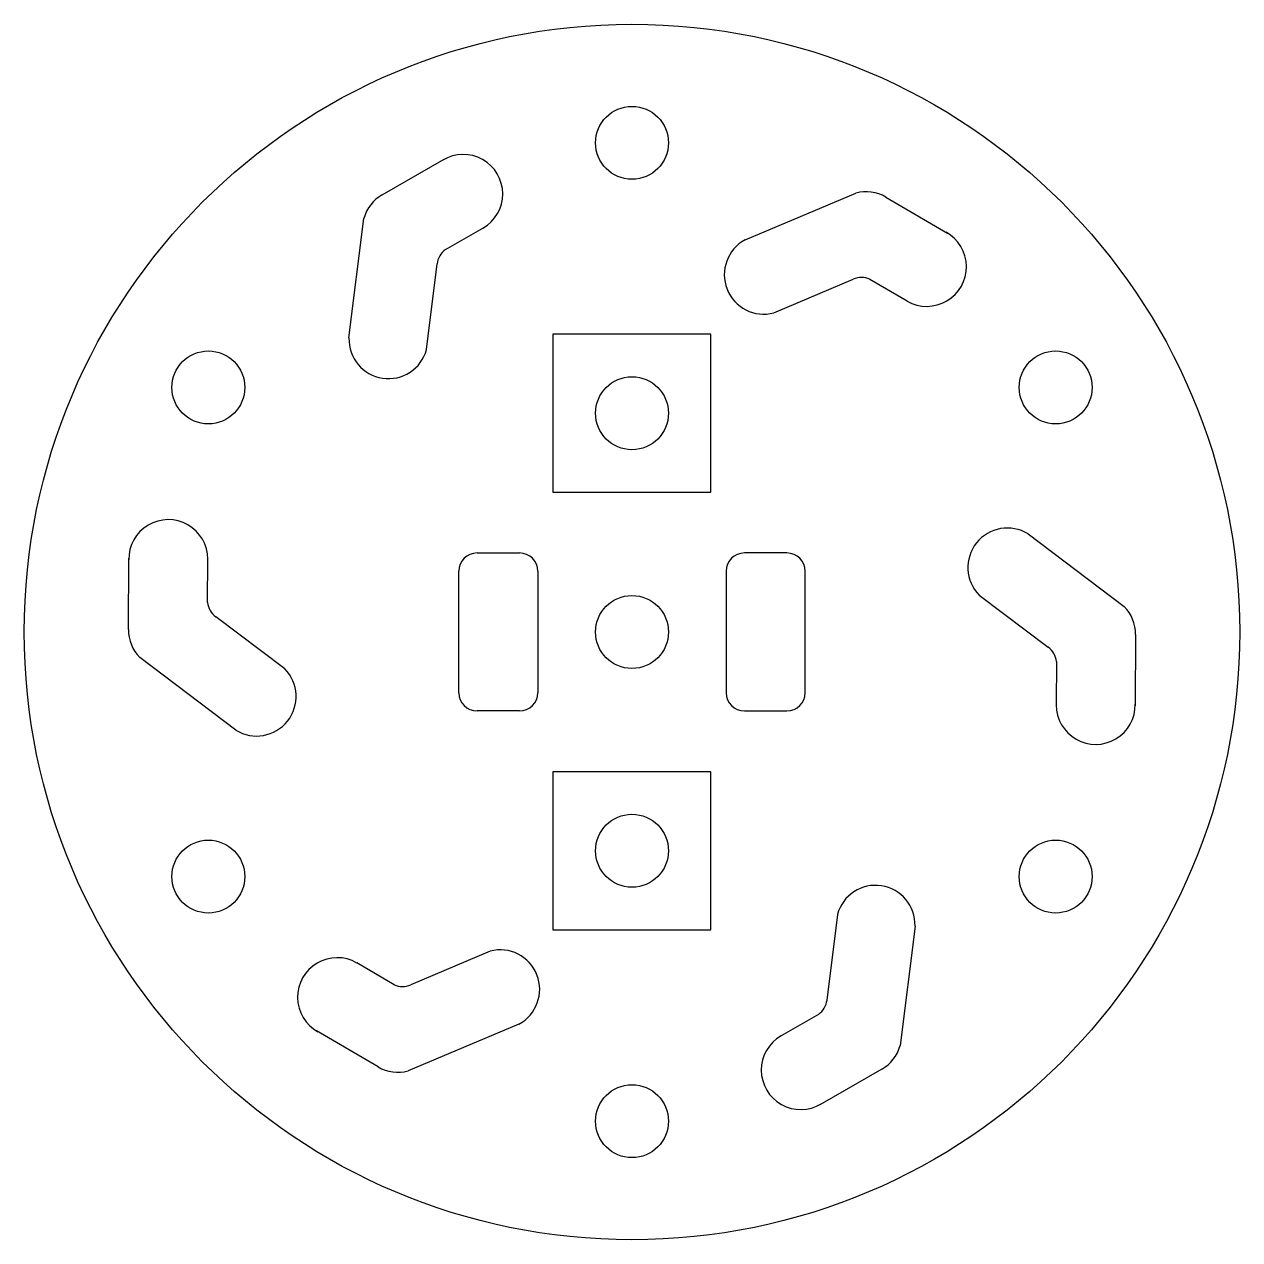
# Model space of a CAD drawing. Header units: millimetres. Extents: x 189.9 to 239.9, y 215 to 265.
import ezdxf

# ---------------------------------------------------------------- set-up
doc = ezdxf.new("R2010")
doc.units = ezdxf.units.MM
doc.layers.add('Default', color=7, linetype='Continuous')

# ---------------------------------------------------------------- blocks, each defined once
blk = doc.blocks.new('SE1')
at = {"layer": 'Default', "color": 7, "linetype": 'Continuous'}
for p, q in [((219.561, 256.115), (224.12, 258.043)), ((225.352, 257.875), (227.887, 256.395)), ((220.744, 253.112), (224.011, 254.502)), ((224.69, 254.498), (226.228, 253.601))]:
    blk.add_line(p, q, dxfattribs=at)
for centre, radius, start, end in [((224.533, 256.471), 1.625, 59.7231, 104.7231), ((220.331, 254.684), 1.625, 118.2647, 284.7231), ((227.043, 255.006), 1.625, 239.8795, 61.1285), ((224.346, 253.714), 0.857, 66.3137, 113.042)]:
    blk.add_arc(centre, radius, start, end, dxfattribs=at)
blk = doc.blocks.new('SE2')
at = {"layer": 'Default', "color": 7, "linetype": 'Continuous'}
for p, q in [((204.636, 257.975), (207.184, 259.43)), ((203.264, 252.08), (203.874, 256.992)), ((207.229, 255.713), (208.775, 256.596)), ((206.456, 251.603), (206.886, 255.127))]:
    blk.add_line(p, q, dxfattribs=at)
for centre, radius, start, end in [((207.966, 258.005), 1.625, 299.8795, 121.1285), ((205.442, 256.564), 1.625, 119.7231, 164.7231), ((207.736, 255.023), 0.857, 126.3137, 173.042), ((204.888, 252.031), 1.625, 178.2647, 344.7231)]:
    blk.add_arc(centre, radius, start, end, dxfattribs=at)
blk = doc.blocks.new('SE3')
at = {"layer": 'Default', "color": 7, "linetype": 'Continuous'}
for p, q in [((194.191, 240.084), (194.205, 243.018)), ((197.446, 241.199), (197.455, 242.979)), ((200.619, 238.474), (197.783, 240.608)), ((198.61, 235.948), (194.661, 238.933))]:
    blk.add_line(p, q, dxfattribs=at)
for centre, radius, start, end in [((195.83, 242.982), 1.625, 359.8795, 181.1285), ((198.298, 241.293), 0.857, 186.3137, 233.042), ((195.816, 240.076), 1.625, 179.7231, 224.7231), ((199.465, 237.33), 1.625, 238.2647, 44.7231)]:
    blk.add_arc(centre, radius, start, end, dxfattribs=at)
blk = doc.blocks.new('SE4')
at = {"layer": 'Default', "color": 7, "linetype": 'Continuous'}
for p, q in [((209.071, 226.855), (205.804, 225.466)), ((205.125, 225.469), (203.587, 226.367)), ((204.462, 222.093), (201.928, 223.572)), ((210.253, 223.852), (205.695, 221.924))]:
    blk.add_line(p, q, dxfattribs=at)
for centre, radius, start, end in [((202.772, 224.961), 1.625, 59.8795, 241.1285), ((209.484, 225.283), 1.625, 298.2647, 104.7231), ((205.469, 226.254), 0.857, 246.3137, 293.042), ((205.282, 223.496), 1.625, 239.7231, 284.7231)]:
    blk.add_arc(centre, radius, start, end, dxfattribs=at)
blk = doc.blocks.new('SE5')
at = {"layer": 'Default', "color": 7, "linetype": 'Continuous'}
for p, q in [((223.359, 228.365), (222.929, 224.841)), ((226.551, 227.887), (225.941, 222.976)), ((222.586, 224.254), (221.04, 223.371)), ((225.179, 221.993), (222.631, 220.538))]:
    blk.add_line(p, q, dxfattribs=at)
for centre, radius, start, end in [((224.927, 227.937), 1.625, 358.2647, 164.7231), ((222.079, 224.945), 0.857, 306.3137, 353.042), ((221.849, 221.962), 1.625, 119.8795, 301.1285), ((224.373, 223.404), 1.625, 299.7231, 344.7231)]:
    blk.add_arc(centre, radius, start, end, dxfattribs=at)
blk = doc.blocks.new('SE6')
at = {"layer": 'Default', "color": 7, "linetype": 'Continuous'}
for p, q in [((231.205, 244.019), (235.154, 241.035)), ((229.196, 241.493), (232.032, 239.359)), ((235.624, 239.884), (235.61, 236.949)), ((232.369, 238.769), (232.36, 236.988))]:
    blk.add_line(p, q, dxfattribs=at)
for centre, radius, start, end in [((230.35, 242.637), 1.625, 58.2647, 224.7231), ((233.999, 239.891), 1.625, 359.7231, 44.7231), ((231.517, 238.675), 0.857, 6.3137, 53.042), ((233.985, 236.985), 1.625, 179.8795, 1.1285)]:
    blk.add_arc(centre, radius, start, end, dxfattribs=at)
blk = doc.blocks.new('SE')
at = {"layer": 'Default'}
for name in ['SE2', 'SE1', 'SE3', 'SE6', 'SE5', 'SE4']:
    blk.add_blockref(name, (0, 0), dxfattribs=at)

msp = doc.modelspace()

# ---------------------------------------------------------------- linework, layer by layer
at = {"layer": 'Default', "color": 7, "linetype": 'Continuous'}
for p, q in [((218.157, 252.234), (211.657, 252.234)), ((211.657, 252.234), (211.657, 245.734)), ((218.157, 245.734), (218.157, 252.234)), ((211.657, 245.734), (218.157, 245.734)), ((208.532, 243.234), (210.282, 243.234)), ((221.282, 243.234), (219.532, 243.234)), ((207.782, 237.484), (207.782, 242.484)), ((211.032, 242.484), (211.032, 237.484)), ((218.782, 242.484), (218.782, 237.484)), ((222.032, 237.484), (222.032, 242.484)), ((210.282, 236.734), (208.532, 236.734)), ((219.532, 236.734), (221.282, 236.734)), ((218.157, 234.234), (211.657, 234.234)), ((211.657, 234.234), (211.657, 227.734)), ((218.157, 227.734), (218.157, 234.234)), ((211.657, 227.734), (218.157, 227.734))]:
    msp.add_line(p, q, dxfattribs=at)
for centre, radius in [((214.907, 239.984), 25), ((214.907, 260.108), 1.5), ((197.479, 250.046), 1.5), ((232.336, 250.046), 1.5), ((214.907, 248.984), 1.5), ((214.907, 239.984), 1.5), ((214.907, 230.984), 1.5), ((197.479, 229.921), 1.5), ((232.336, 229.921), 1.5), ((214.907, 219.859), 1.5)]:
    msp.add_circle(centre, radius, dxfattribs=at)
for centre, start, end in [((208.532, 242.484), 90, 180), ((210.282, 242.484), 0, 90), ((219.532, 242.484), 90, 180), ((221.282, 242.484), 0, 90), ((208.532, 237.484), 180, 270), ((210.282, 237.484), 270, 0), ((219.532, 237.484), 180, 270), ((221.282, 237.484), 270, 0)]:
    msp.add_arc(centre, 0.75, start, end, dxfattribs=at)

# ---------------------------------------------------------------- block references
at = {"layer": 'Default'}
msp.add_blockref('SE', (0, 0), dxfattribs=at)

doc.saveas('drawing.dxf')
